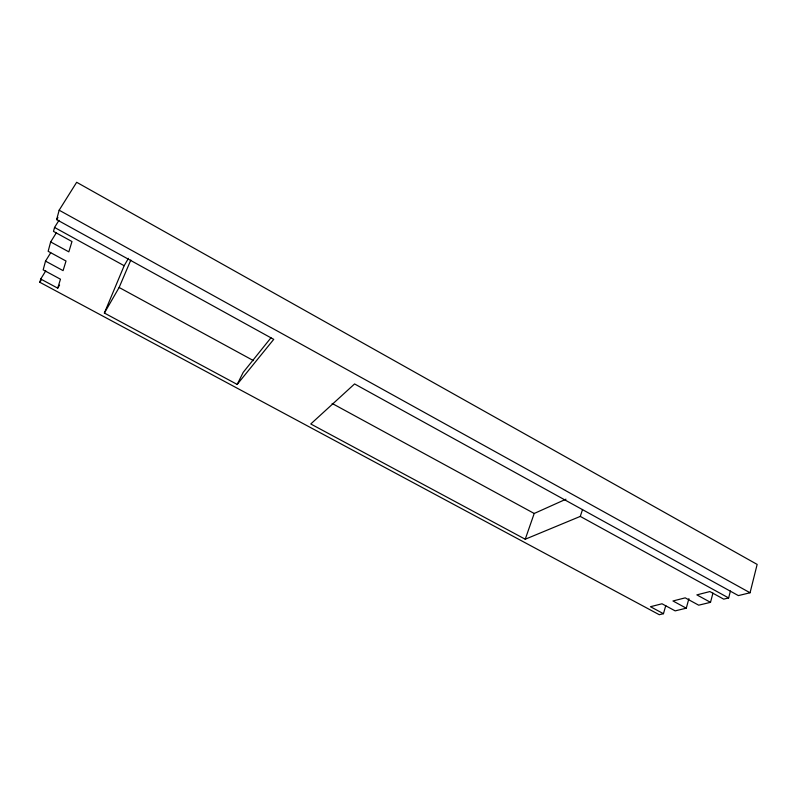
<?xml version="1.0" encoding="UTF-8"?>
<svg xmlns="http://www.w3.org/2000/svg" width="797" height="797" viewBox="0 0 797 797"><rect width="100%" height="100%" fill="white"/><g stroke="black" fill="none" stroke-linecap="round" stroke-linejoin="round"><path stroke-width="1.2" d="M582.567 509.442L580.276 516.406L525.233 539.23L310.77 423.974L354.575 383.935L738.371 595.598L750.057 592.769L757.15 564.415L76.671 182.284L59.157 210.199L56.637 219.623L273.74 339.353L237.177 384.423L104.377 313.042L124.163 265.71L128.447 258.328M712.946 593.107L710.506 602.333L696.867 594.881L709.878 591.563L723.706 599.145L728.637 597.949L730.431 590.995M665.764 605.581L663.463 613.7L659.278 614.716L39.85 282.297L40.727 279.03L45.768 270.85M50.719 252.729L45.519 261.117L43.177 269.874L60.462 279.199L57.723 288.165L40.727 279.03M56.378 232.744L50.659 241.929L48.149 251.304L66.021 261.027L63.083 270.631L45.519 261.117M58.988 220.331L54.545 227.444L53.489 231.399L71.979 241.541L68.831 251.852L50.659 241.929M663.463 613.7L650.472 606.716L662.008 603.777L675.159 610.871L686.277 608.191L688.897 598.647M525.233 539.23L534.209 513.477L565.95 499.211M104.377 313.042L119.132 287.478L130.828 260.021M237.177 384.423L243.205 372.358L270.96 337.789M57.723 288.165L59.576 285.097M39.85 282.297L41.155 280.185M56.637 219.623L57.922 217.571M710.506 602.333L698.69 605.182L685.211 597.85L672.967 600.978L686.277 608.191M119.132 287.478L253.486 360.633M332.14 403.451L534.209 513.477M54.545 227.444L124.163 265.71M580.276 516.406L728.637 597.949M59.157 210.199L750.057 592.769"/></g></svg>
